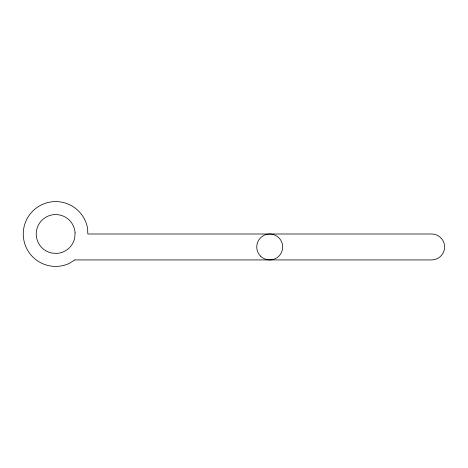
<?xml version="1.0" encoding="UTF-8"?>
<svg xmlns="http://www.w3.org/2000/svg" width="468" height="468" viewBox="0 0 468 468"><rect width="100%" height="100%" fill="white"/><g stroke="black" fill="none" stroke-linecap="round" stroke-linejoin="round"><path stroke-width="0.7" d="M75.079 232.812L74.728 237.879A19.445 19.445 0 0 1 56.856 253.41L51.79 253.053A19.445 19.445 0 0 1 36.346 231.8A19.445 19.445 0 0 1 56.178 214.56A19.445 19.445 0 0 1 75.079 232.812M74.804 259.927L69.188 263.455A32.409 32.409 0 0 1 25.149 244.904A32.409 32.409 0 0 1 47.467 202.644A32.409 32.409 0 0 1 87.621 228.565L87.826 234L431.636 234A12.964 12.964 0 0 1 444.6 246.964A12.964 12.964 0 0 1 431.636 259.927L74.804 259.927M260.553 256.131A12.964 12.964 0 0 0 282.245 250.321A12.964 12.964 0 0 0 266.368 234.445A12.964 12.964 0 0 0 260.553 256.131"/></g></svg>
